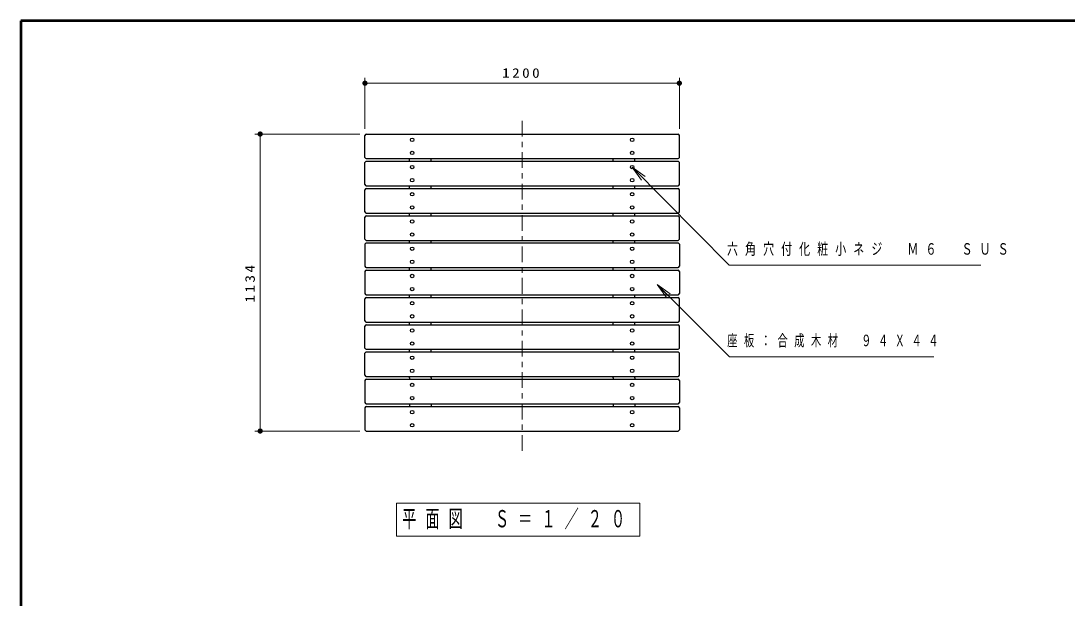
# Model space of a CAD drawing. Units: millimetres on the paper, scale 1:20. Extents: x -365 to 2, y -5 to 257.
# Drawn here: x -365 to -165.3, y 146.8 to 257 of the extents above; entities that cross this region are included whole.
import ezdxf

# ---------------------------------------------------------------- set-up
doc = ezdxf.new("R2010")
doc.units = ezdxf.units.MM
doc.linetypes.add('USER2', pattern=[6, 3, -1, 1, -1])
doc.layers.add('LY_1', color=7, linetype='Continuous', lineweight=25)
doc.layers.add('LY_4', color=7, linetype='Continuous', lineweight=13)
doc.styles.add('ＭＳ ゴシック', font='')
doc.styles.get('ＭＳ ゴシック').set_extended_font_data('MS Gothic')

# ---------------------------------------------------------------- blocks, each defined once
blk = doc.blocks.new('filled_dot')
at = {"color": 0, "linetype": 'Continuous', "lineweight": -2, "const_width": 1.25}
blk.add_lwpolyline([(-0.625, 0, 1), (0.625, 0, 1)], format="xyb", close=True, dxfattribs=at)

msp = doc.modelspace()

# ---------------------------------------------------------------- linework, layer by layer
at = {"layer": 'LY_1', "lineweight": 13}
for p, q in [((-299.336, 236.403), (-299.336, 246.109)), ((-239.336, 236.403), (-239.336, 246.109)), ((-299.336, 245.109), (-239.336, 245.109)), ((-300.336, 235.403), (-320.336, 235.403)), ((-319.336, 178.703), (-319.336, 235.403)), ((-248.336, 229.103), (-246.229, 226.968)), ((-248.336, 229.103), (-245.873, 227.319)), ((-246.585, 226.617), (-248.336, 229.103)), ((-243.566, 206.66), (-241.445, 204.539)), ((-243.566, 206.66), (-241.091, 204.893)), ((-241.798, 204.185), (-243.566, 206.66)), ((-300.336, 178.703), (-320.336, 178.703)), ((-246.849, 164.93), (-293.349, 164.93)), ((-293.349, 164.93), (-293.349, 158.63)), ((-246.849, 158.63), (-246.849, 164.93)), ((-293.349, 158.63), (-246.849, 158.63))]:
    msp.add_line(p, q, dxfattribs=at)
at = {"layer": 'LY_1', "linetype": 'USER2', "lineweight": 13}
msp.add_line((-269.336, 237.921), (-269.336, 174.534), dxfattribs=at)
at = {"layer": 'LY_1', "color": 4}
for p, q in [((-299.336, 230.953), (-299.336, 235.153)), ((-299.086, 235.403), (-239.586, 235.403)), ((-239.336, 230.953), (-239.336, 235.153)), ((-299.336, 225.753), (-299.336, 229.953)), ((-299.086, 230.703), (-239.586, 230.703)), ((-299.086, 230.203), (-239.586, 230.203)), ((-239.336, 225.753), (-239.336, 229.953)), ((-299.336, 220.553), (-299.336, 224.753)), ((-299.086, 225.503), (-239.586, 225.503)), ((-299.086, 225.003), (-239.586, 225.003)), ((-239.336, 220.553), (-239.336, 224.753)), ((-299.086, 220.303), (-239.586, 220.303)), ((-299.086, 219.803), (-239.586, 219.803)), ((-299.336, 215.353), (-299.336, 219.553)), ((-239.336, 215.353), (-239.336, 219.553)), ((-299.336, 214.353), (-299.336, 210.153)), ((-299.086, 215.103), (-239.586, 215.103)), ((-299.086, 214.603), (-239.586, 214.603)), ((-239.336, 214.353), (-239.336, 210.153)), ((-299.086, 209.903), (-239.586, 209.903)), ((-299.336, 209.153), (-299.336, 204.953)), ((-299.086, 209.403), (-239.586, 209.403)), ((-239.336, 209.153), (-239.336, 204.953)), ((-299.336, 199.753), (-299.336, 203.953)), ((-299.086, 204.703), (-239.586, 204.703)), ((-299.086, 204.203), (-239.586, 204.203)), ((-239.336, 199.753), (-239.336, 203.953)), ((-299.336, 194.553), (-299.336, 198.753)), ((-299.086, 199.503), (-239.586, 199.503)), ((-299.086, 199.003), (-239.586, 199.003)), ((-239.336, 194.553), (-239.336, 198.753)), ((-299.086, 194.303), (-239.586, 194.303)), ((-299.086, 193.803), (-239.586, 193.803)), ((-299.336, 189.353), (-299.336, 193.553)), ((-239.336, 189.353), (-239.336, 193.553)), ((-299.336, 188.353), (-299.336, 184.153)), ((-299.086, 189.103), (-239.586, 189.103)), ((-299.086, 188.603), (-239.586, 188.603)), ((-239.336, 188.353), (-239.336, 184.153)), ((-299.086, 183.903), (-239.586, 183.903)), ((-299.336, 183.153), (-299.336, 178.953)), ((-299.086, 183.403), (-239.586, 183.403)), ((-239.336, 183.153), (-239.336, 178.953)), ((-299.086, 178.703), (-239.586, 178.703))]:
    msp.add_line(p, q, dxfattribs=at)
at = {"layer": 'LY_1'}
for p, q in [((-290.836, 230.203), (-290.836, 230.703)), ((-286.724, 230.203), (-286.724, 230.703)), ((-251.949, 230.203), (-251.949, 230.703)), ((-247.836, 230.203), (-247.836, 230.703)), ((-290.836, 225.003), (-290.836, 225.503)), ((-286.724, 225.003), (-286.724, 225.503)), ((-251.949, 225.003), (-251.949, 225.503)), ((-247.836, 225.003), (-247.836, 225.503)), ((-290.836, 219.803), (-290.836, 220.303)), ((-286.724, 219.803), (-286.724, 220.303)), ((-251.949, 219.803), (-251.949, 220.303)), ((-247.836, 219.803), (-247.836, 220.303)), ((-290.836, 214.603), (-290.836, 215.103)), ((-286.724, 214.603), (-286.724, 215.103)), ((-251.949, 214.603), (-251.949, 215.103)), ((-247.836, 214.603), (-247.836, 215.103)), ((-290.836, 209.403), (-290.836, 209.903)), ((-286.724, 209.403), (-286.724, 209.903)), ((-251.949, 209.403), (-251.949, 209.903)), ((-247.836, 209.403), (-247.836, 209.903)), ((-290.836, 204.203), (-290.836, 204.703)), ((-286.724, 204.203), (-286.724, 204.703)), ((-251.949, 204.203), (-251.949, 204.703)), ((-247.836, 204.203), (-247.836, 204.703)), ((-290.836, 199.003), (-290.836, 199.503)), ((-286.724, 199.003), (-286.724, 199.503)), ((-251.949, 199.003), (-251.949, 199.503)), ((-247.836, 199.003), (-247.836, 199.503)), ((-290.836, 193.803), (-290.836, 194.303)), ((-286.724, 193.803), (-286.724, 194.303)), ((-251.949, 193.803), (-251.949, 194.303)), ((-247.836, 193.803), (-247.836, 194.303)), ((-290.836, 188.853), (-290.836, 189.103)), ((-290.836, 188.853), (-290.836, 188.603)), ((-286.724, 188.853), (-286.724, 189.103)), ((-286.724, 188.853), (-286.724, 188.603)), ((-251.949, 188.853), (-251.949, 189.103)), ((-251.949, 188.853), (-251.949, 188.603)), ((-247.836, 188.853), (-247.836, 189.103)), ((-247.836, 188.853), (-247.836, 188.603)), ((-290.836, 183.903), (-290.836, 183.403)), ((-286.724, 183.903), (-286.724, 183.403)), ((-251.949, 183.903), (-251.949, 183.403)), ((-247.836, 183.903), (-247.836, 183.403))]:
    msp.add_line(p, q, dxfattribs=at)
at = {"layer": 'LY_1', "lineweight": 13}
for points in [[(-248.336, 229.103), (-229.829, 210.349), (-181.775, 210.349)], [(-243.566, 206.66), (-229.769, 192.864), (-190.754, 192.864)]]:
    msp.add_lwpolyline(points, dxfattribs=at)
at = {"layer": 'LY_1', "color": 4}
for centre in [(-290.336, 234.303), (-248.336, 234.303), (-290.336, 231.803), (-248.336, 231.803), (-290.336, 229.103), (-248.336, 229.103), (-290.336, 226.603), (-248.336, 226.603), (-290.336, 223.903), (-248.336, 223.903), (-290.336, 221.403), (-248.336, 221.403), (-290.336, 218.703), (-248.336, 218.703), (-290.336, 216.203), (-248.336, 216.203), (-290.336, 213.503), (-248.336, 213.503), (-290.336, 211.003), (-248.336, 211.003), (-290.336, 208.303), (-248.336, 208.303), (-290.336, 205.803), (-248.336, 205.803), (-290.336, 203.103), (-248.336, 203.103), (-290.336, 200.603), (-248.336, 200.603), (-290.336, 197.903), (-248.336, 197.903), (-290.336, 195.403), (-248.336, 195.403), (-290.336, 192.703), (-248.336, 192.703), (-290.336, 190.203), (-248.336, 190.203), (-290.336, 187.503), (-248.336, 187.503), (-290.336, 185.003), (-248.336, 185.003), (-290.336, 182.303), (-248.336, 182.303), (-290.336, 179.803), (-248.336, 179.803)]:
    msp.add_circle(centre, 0.325, dxfattribs=at)
for centre, start, end in [((-299.086, 235.153), 90, 180), ((-239.586, 235.153), 0, 90), ((-299.086, 230.953), 180, 270), ((-299.086, 229.953), 90, 180), ((-239.586, 230.953), 270, 0), ((-239.586, 229.953), 0, 90), ((-299.086, 225.753), 180, 270), ((-239.586, 225.753), 270, 0), ((-299.086, 224.753), 90, 180), ((-239.586, 224.753), 0, 90), ((-299.086, 220.553), 180, 270), ((-299.086, 219.553), 90, 180), ((-239.586, 220.553), 270, 0), ((-239.586, 219.553), 0, 90), ((-299.086, 215.353), 180, 270), ((-299.086, 214.353), 90, 180), ((-239.586, 215.353), 270, 0), ((-239.586, 214.353), 0, 90), ((-299.086, 210.153), 180, 270), ((-239.586, 210.153), 270, 0), ((-299.086, 209.153), 90, 180), ((-239.586, 209.153), 0, 90), ((-299.086, 204.953), 180, 270), ((-299.086, 203.953), 90, 180), ((-239.586, 204.953), 270, 0), ((-239.586, 203.953), 0, 90), ((-299.086, 199.753), 180, 270), ((-239.586, 199.753), 270, 0), ((-299.086, 198.753), 90, 180), ((-239.586, 198.753), 0, 90), ((-299.086, 194.553), 180, 270), ((-299.086, 193.553), 90, 180), ((-239.586, 194.553), 270, 0), ((-239.586, 193.553), 0, 90), ((-299.086, 189.353), 180, 270), ((-299.086, 188.353), 90, 180), ((-239.586, 189.353), 270, 0), ((-239.586, 188.353), 0, 90), ((-299.086, 184.153), 180, 270), ((-239.586, 184.153), 270, 0), ((-299.086, 183.153), 90, 180), ((-239.586, 183.153), 0, 90), ((-299.086, 178.953), 180, 270), ((-239.586, 178.953), 270, 0)]:
    msp.add_arc(centre, 0.25, start, end, dxfattribs=at)
at = {"layer": 'LY_4', "lineweight": 50}
for p, q in [((-365, 257), (-365, 0)), ((0, 257), (-365, 257))]:
    msp.add_line(p, q, dxfattribs=at)

# ---------------------------------------------------------------- block references
at = {"layer": 'LY_1', "lineweight": 13, "xscale": 0.4, "yscale": 0.4}
msp.add_blockref('filled_dot', (-299.336, 245.109), dxfattribs=at)
for p, rotation in [((-239.336, 245.109), 180), ((-319.336, 235.403), 270), ((-319.336, 178.703), 90)]:
    msp.add_blockref('filled_dot', p, dxfattribs=dict(at, rotation=rotation))

# ---------------------------------------------------------------- texts
at = {"layer": 'LY_1', "style": 'ＭＳ ゴシック'}
for s, insert, char_height, attachment_point in [('\\T1.33;\\W1.15;1200', (-269.336, 246.109), 1.833, 8), ('\\T1.64;\\W0.7;六角穴付化粧小ネジ\u3000Ｍ６\u3000ＳＵＳ', (-230.246, 213.349), 2.199, 4), ('\\T1.64;\\W0.65;座板：合成木材\u3000９４Ｘ４４', (-230.199, 195.864), 2.199, 4), ('\\T1.64;\\W0.6;平面図\u3000Ｓ＝１／２０', (-270.099, 161.78), 3.299, 5)]:
    msp.add_mtext(s, dxfattribs=dict(at, insert=insert, char_height=char_height, attachment_point=attachment_point))
at = {"layer": 'LY_1', "insert": (-320.336, 207.053), "char_height": 1.833, "attachment_point": 8, "rotation": 90, "style": 'ＭＳ ゴシック'}
msp.add_mtext('\\T1.33;\\W1.15;1134', dxfattribs=at)

doc.saveas('drawing.dxf')
